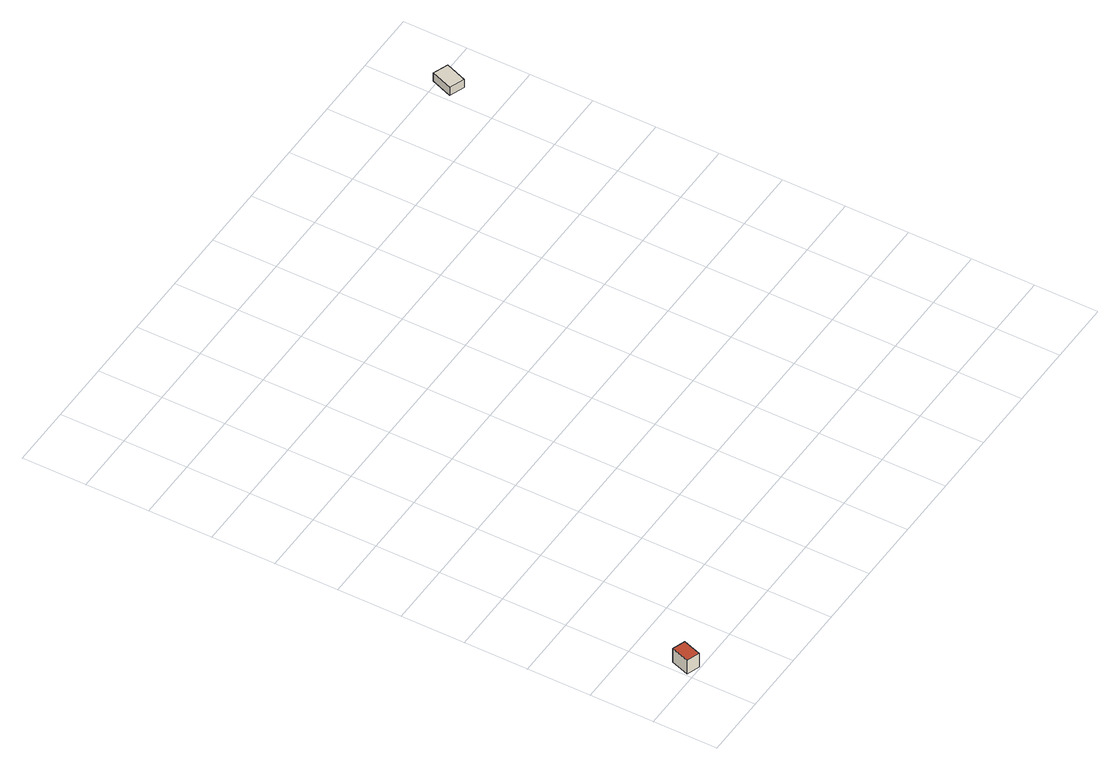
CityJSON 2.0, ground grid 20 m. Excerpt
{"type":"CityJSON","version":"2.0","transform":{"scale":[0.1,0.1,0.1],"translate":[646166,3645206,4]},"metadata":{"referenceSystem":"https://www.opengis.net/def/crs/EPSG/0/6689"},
"CityObjects":{
"building1":{"type":"Building","attributes":{"class":"3002","usage":"461","yearOfConstruction":"0001","measuredHeight":5,"storeysAboveGround":9999,"storeysBelowGround":9999,"BuildingIDAttribute.prefecture":"43","BuildingIDAttribute.city":"43206","BuildingDetailAttribute.totalFloorArea":-9999,"BuildingDetailAttribute.buildingFootprintArea":-9999,"BuildingDetailAttribute.buildingStructureType":"611","BuildingDetailAttribute.buildingStructureOrgType":"611","BuildingDetailAttribute.urbanPlanType":"21","BuildingDetailAttribute.majorUsage":"461","BuildingDetailAttribute.orgUsage2":"9999","BuildingDetailAttribute.surveyYear":"0001","RiverFloodingRiskAttribute.description":"1","RiverFloodingRiskAttribute.rank":"2","RiverFloodingRiskAttribute.depth":0.81,"RiverFloodingRiskAttribute.adminType":"1","RiverFloodingRiskAttribute.scale":"1","RiverFloodingRiskAttribute.duration":65.2,"HighTideRiskAttribute.description":"1","HighTideRiskAttribute.rankOrg":"5","HighTideRiskAttribute.depth":3.41},"geometry":[{"type":"Solid","lod":"2","boundaries":[[[[0,1,2,3]],[[4,0,3,5]],[[6,7,8,2,1]],[[6,1,0,4]],[[5,3,2,8]],[[7,6,4,5,8]]]],"semantics":{"surfaces":[{"type":"RoofSurface"},{"type":"WallSurface"},{"type":"GroundSurface"}],"values":[[0,1,1,1,1,2]]}}]},
"building2":{"type":"Building","attributes":{"class":"3003","usage":"461","yearOfConstruction":"0001","measuredHeight":-9999,"storeysAboveGround":9999,"storeysBelowGround":9999,"RiverFloodingRiskAttribute.description":"1","RiverFloodingRiskAttribute.rank":"1","RiverFloodingRiskAttribute.depth":0.19,"RiverFloodingRiskAttribute.adminType":"1","RiverFloodingRiskAttribute.scale":"1","RiverFloodingRiskAttribute.duration":62.7,"HighTideRiskAttribute.description":"1","HighTideRiskAttribute.rankOrg":"4","HighTideRiskAttribute.depth":2.92,"BuildingDetailAttribute.totalFloorArea":-9999,"BuildingDetailAttribute.buildingFootprintArea":-9999,"BuildingDetailAttribute.buildingStructureType":"611","BuildingDetailAttribute.buildingStructureOrgType":"611","BuildingDetailAttribute.urbanPlanType":"21","BuildingDetailAttribute.majorUsage":"461","BuildingDetailAttribute.orgUsage2":"9999","BuildingDetailAttribute.surveyYear":"0001","BuildingIDAttribute.prefecture":"43","BuildingIDAttribute.city":"43206"},"geometry":[{"type":"Solid","lod":"1","boundaries":[[[[9,10,11,12]],[[11,13,14,12]],[[10,15,13,11]],[[9,16,15,10]],[[12,14,16,9]],[[13,15,16,14]]]]}]}
},
"vertices":[
[49,5,54],[69,63,54],[29,77,54],[9,19,54],[49,5,4],[9,19,4],[69,63,4],[49,70,4],[29,77,4],
[1661,1723,10],[1613,1741,10],[1639,1809,10],[1687,1791,10],[1639,1809,40],[1687,1791,40],[1613,1741,40],[1661,1723,40]
]}
